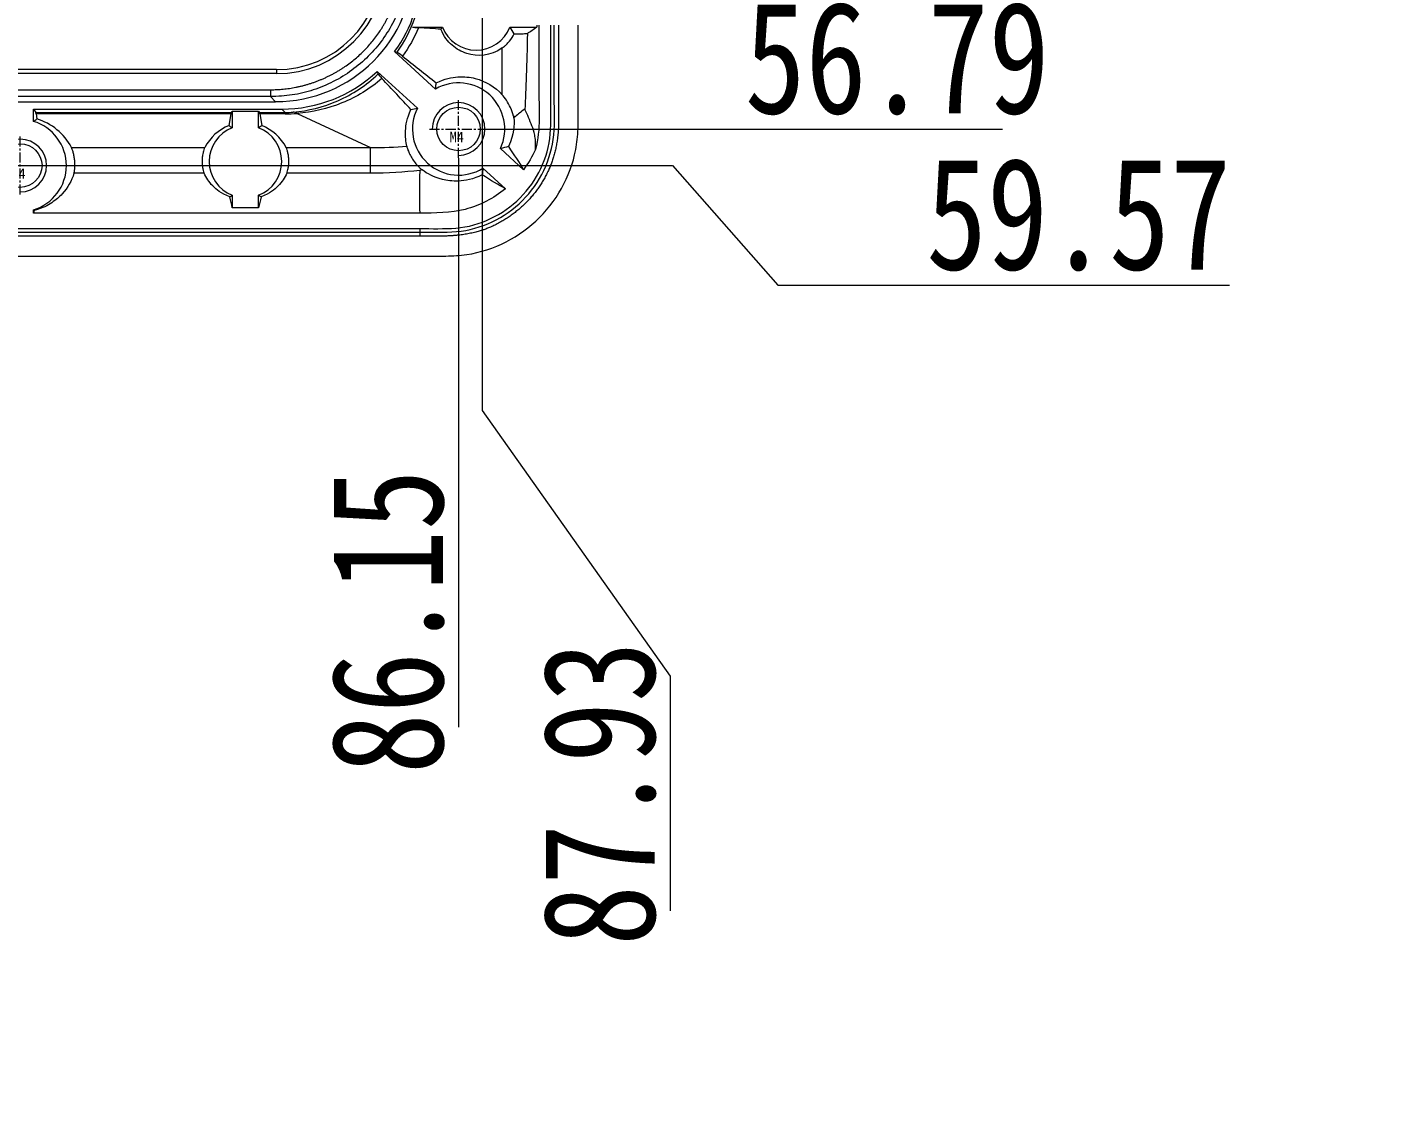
# Model space of a CAD drawing. Header units: millimetres. Extents: x 5476 to 6812, y 642 to 1586.
# Drawn here: x 5934.9 to 6037.6, y 886.2 to 967.3 of the extents above; entities that cross this region are included whole.
import ezdxf

# ---------------------------------------------------------------- set-up
doc = ezdxf.new("R2010")
doc.units = ezdxf.units.MM
doc.header["$LTSCALE"] = 0.1
doc.linetypes.add('CENTER', pattern=[0.6, 0.375, -0.075, 0.075, -0.075])
for name, color, linetype, lineweight in [('screw', 33, 'Continuous', 13), ('ZG02B_00-15KDXF_CONTINUOUS_LINE', 7, 'Continuous', 18), ('尺寸标注', 3, 'Continuous', 9)]:
    doc.layers.add(name, color=color, linetype=linetype, lineweight=lineweight)
doc.styles.get("Standard").update_dxf_attribs({"font": 'txt', "width": 0.8})
doc.dimstyles.new('3.5', dxfattribs={"dimscale": 0.85, "dimtxt": 5, "dimasz": 4, "dimexe": 0.5, "dimexo": 0, "dimgap": 1.2, "dimtad": 1, "dimzin": 0, "dimdsep": 46, "dimtxsty": 'Standard', "dimcen": 0, "dimdle": 8, "dimclrd": 256, "dimclre": 256, "dimclrt": 256, "dimadec": 1, "dimazin": 0, "dimtfac": 1, "dimtmove": 0, "dimatfit": 0, "dimfxl": 0, "dimtolj": 1, "dimtzin": 0, "dimarcsym": 0})

# ---------------------------------------------------------------- blocks, each defined once
blk = doc.blocks.new('screw_m4_l')
at = {"layer": 'screw', "color": 1, "linetype": 'CENTER', "ltscale": 20.32}
for p, q in [((0, -2.2), (0, 2.2)), ((-2.2, 0), (2.2, 0))]:
    blk.add_line(p, q, dxfattribs=at)
at = {"layer": 'screw', "color": 33, "ltscale": 20}
blk.add_circle((0, 0), 1.65, dxfattribs=at)
at = {"layer": 'screw', "color": 92, "ltscale": 20}
blk.add_arc((0, 0), 2, 270, 180, dxfattribs=at)
at = {"layer": 'screw', "color": 6, "ltscale": 20, "insert": (-0.68, -1), "char_height": 0.8, "width": 2.1229, "attachment_point": 7}
blk.add_mtext('{\\W1;M4}', dxfattribs=at)
blk = doc.blocks.new('*X10')
at = {"layer": '尺寸标注', "linetype": 'Continuous', "ltscale": 20}
for p, q in [((5967.62, 957.36), (5967.62, 938.18)), ((5967.62, 938.18), (5967.62, 930.18)), ((5967.62, 930.18), (5967.62, 914.18))]:
    blk.add_line(p, q, dxfattribs=at)
at = {"layer": '尺寸标注', "ltscale": 20, "insert": (5962.26, 922.18), "char_height": 8.5, "width": 46.0037, "attachment_point": 5, "rotation": 90}
blk.add_mtext('86.15', dxfattribs=at)
blk = doc.blocks.new('*X12')
at = {"layer": '尺寸标注', "linetype": 'Continuous', "ltscale": 20}
for p, q in [((5969.41, 982.15), (5969.41, 938.19)), ((5969.41, 938.19), (5983.68, 918.04)), ((5983.68, 918.04), (5983.68, 900.24))]:
    blk.add_line(p, q, dxfattribs=at)
at = {"layer": '尺寸标注', "ltscale": 20, "insert": (5978.32, 909.14), "char_height": 8.5, "width": 45.9, "attachment_point": 5, "rotation": 90}
blk.add_mtext('87.93', dxfattribs=at)
blk = doc.blocks.new('*X24')
at = {"layer": '尺寸标注', "linetype": 'Continuous', "ltscale": 20}
for p, q in [((5969.27, 959.56), (5984.88, 959.56)), ((5984.88, 959.56), (5992.88, 959.56)), ((5992.88, 959.56), (6008.88, 959.56))]:
    blk.add_line(p, q, dxfattribs=at)
at = {"layer": '尺寸标注', "ltscale": 20, "insert": (6000.88, 964.92), "char_height": 8.5, "width": 45.9, "attachment_point": 5}
blk.add_mtext('56.79', dxfattribs=at)
blk = doc.blocks.new('*X25')
at = {"layer": '尺寸标注', "linetype": 'Continuous', "ltscale": 20}
for p, q in [((5830.57, 956.78), (5983.85, 956.78)), ((5983.85, 956.78), (5991.85, 947.71)), ((5991.85, 947.71), (6026.11, 947.71))]:
    blk.add_line(p, q, dxfattribs=at)
at = {"layer": '尺寸标注', "ltscale": 20, "insert": (6014.64, 953.07), "char_height": 8.5, "width": 45.8793, "attachment_point": 5}
blk.add_mtext('59.57', dxfattribs=at)

msp = doc.modelspace()

# ---------------------------------------------------------------- linework, layer by layer
at = {"layer": 'ZG02B_00-15KDXF_CONTINUOUS_LINE', "color": 7, "linetype": 'Continuous'}
for p, q in [((5973.558, 967.45), (5973.558, 967.296)), ((5964.115, 967.296), (5966.395, 967.296)), ((5971.517, 967.296), (5973.558, 967.296)), ((5965.871, 962.593), (5962.771, 965.431)), ((5953.807, 964.065), (5809.139, 964.065)), ((5953.807, 963.765), (5809.139, 963.765)), ((5953.807, 964.065), (5953.807, 963.765)), ((5961.447, 963.931), (5964.496, 961.139)), ((5809.588, 962.543), (5953.359, 962.543)), ((5953.359, 962.543), (5953.359, 962.017)), ((5809.206, 961.635), (5953.74, 961.635)), ((5953.359, 962.017), (5809.588, 962.017)), ((5953.74, 961.635), (5953.359, 962.017)), ((5935.373, 961.07), (5954.206, 961.07)), ((5935.373, 960.139), (5935.373, 961.07)), ((5935.373, 961.07), (5935.544, 960.813)), ((5935.544, 960.813), (5950.39, 960.813)), ((5950.363, 960.711), (5935.572, 960.711)), ((5935.572, 960.711), (5935.634, 960.328)), ((5950.216, 959.817), (5950.363, 960.711)), ((5950.39, 960.813), (5950.456, 960.913)), ((5950.456, 960.913), (5950.456, 959.657)), ((5950.456, 960.913), (5952.456, 960.913)), ((5952.456, 959.657), (5952.456, 960.913)), ((5952.456, 960.913), (5952.522, 960.813)), ((5952.522, 960.813), (5954.462, 960.813)), ((5952.549, 960.711), (5952.696, 959.817)), ((5954.462, 960.711), (5952.549, 960.711)), ((5954.206, 961.07), (5954.462, 960.813)), ((5954.462, 960.813), (5954.462, 960.711)), ((5955.381, 960.747), (5960.931, 958.159)), ((5938.255, 958.159), (5948.372, 958.159)), ((5954.54, 958.159), (5960.931, 958.159)), ((5960.931, 956.202), (5960.931, 958.159)), ((5972.553, 956.475), (5970.794, 958.085)), ((5948.319, 956.202), (5938.449, 956.202)), ((5960.931, 956.202), (5954.593, 956.202)), ((5969.468, 956.588), (5971.173, 955.027)), ((5950.456, 954.535), (5950.456, 953.589)), ((5952.456, 953.589), (5952.456, 954.535)), ((5935.373, 953.167), (5935.373, 953.431)), ((5964.673, 953.167), (5935.373, 953.167)), ((5952.456, 953.589), (5950.456, 953.589)), ((5798.253, 952.003), (5964.693, 952.003)), ((5964.692, 952.003), (5964.692, 951.736)), ((5798.253, 951.736), (5964.692, 951.736)), ((5964.693, 951.426), (5798.253, 951.426)), ((5964.692, 951.736), (5964.692, 951.426)), ((5798.253, 949.915), (5964.693, 949.915))]:
    msp.add_line(p, q, dxfattribs=at)
for centre in [(5967.621, 959.561), (5934.373, 956.785)]:
    msp.add_circle(centre, 1.65, dxfattribs=at)
for centre, radius, start, end in [((5968.956, 968.296), 2.75, 201.32617, 338.67383), ((5967.621, 959.561), 3.5, 335.06116, 119.99349), ((5967.621, 959.561), 3.5, 153.20109, 301.85356), ((5967.621, 959.561), 4.288, 11.37487, 13.19482), ((5934.373, 956.785), 3.5, 286.60155, 73.39845), ((5951.456, 957.096), 2.75, 111.32617, 248.67383), ((5951.456, 957.096), 2.75, 291.32617, 68.67383)]:
    msp.add_arc(centre, radius, start, end, dxfattribs=at)
for centre, major_axis, ratio, start_param, end_param in [((5953.712, 972.15), (-7.445, 7.445), 0.9972647, 2.357564, 3.9256213), ((5953.785, 972.077), (5.674, -5.674), 0.9970604, 5.4991567, 7.0672139), ((5953.785, 972.077), (5.885, -5.885), 0.9972647, 5.4991567, 7.0672139), ((5954.177, 971.684), (7.516, -7.516), 0.9972647, 0.1567472, 0.7840286), ((5964.844, 966.409), (28.376, -1.901), 0.0288621, 1.5218955, 1.5818693), ((5952.543, 973.318), (23.025, -9.041), 0.1683813, 5.2375906, 5.2464245), ((5960.407, 968.478), (34.379, -27.366), 0.018511, 4.8132241, 4.8884608), ((5954.177, 971.684), (7.516, -7.516), 0.9972647, 5.4991567, 6.2509425), ((5952.834, 973.027), (12.436, -26.307), 0.146858, 1.1414263, 1.1492884), ((5952.306, 972.257), (19.826, -20.584), 0.027316, 0.9683407, 1.0997026), ((5935.535, 955.82), (0, -5), 0.0349208, 2.9321531, 3.0892328), ((5934.373, 956.052), (0, -4.464), 0.9864122, 2.0624918, 2.8511249), ((5950.399, 955.82), (0, -5), 0.0349208, 3.1939525, 3.3510322), ((5952.513, 955.82), (0, -5), 0.0349208, 2.9321531, 3.0892328), ((5949.308, 976.553), (8.058, -15.045), 0.5740636, 5.9840223, 6.043461), ((5949.308, 981.444), (9.864, -19.652), 0.6698439, 5.9588317, 6.0182704), ((5955.381, 955.857), (0.402, -4.984), 0.3534226, 2.9174657, 3.082396), ((5951.456, 956.516), (0, -3.532), 0.9864122, 3.5055422, 4.2285127), ((5951.456, 956.516), (0, -3.532), 0.9864122, 2.0546726, 2.7776431)]:
    msp.add_ellipse(centre, major_axis=major_axis, ratio=ratio, start_param=start_param, end_param=end_param, dxfattribs=at)
for points, degree, knots in [([(5963.844, 972.503), (5963.819, 971.953), (5963.769, 970.855), (5963.369, 969.248), (5962.741, 967.721), (5961.877, 966.313), (5960.804, 965.057), (5959.548, 963.985), (5958.14, 963.121), (5956.613, 962.492), (5955.006, 962.092), (5953.908, 962.042), (5953.359, 962.017)], 3, [0, 0, 0, 0, 14153.6711241, 28301.6996922, 42445.4948658, 56586.4670725, 70726.0275843, 84865.5880962, 99006.5603029, 113150.3554765, 127298.3840445, 141452.0551687, 141452.0551687, 141452.0551687, 141452.0551687]), ([(5953.359, 962.543), (5955.314, 962.535), (5957.169, 963.305), (5959.014, 964.071), (5961.79, 966.845), (5962.556, 968.693), (5963.326, 970.547), (5963.318, 972.503)], 2, [0, 0, 0, 28675.5021713, 28675.5021713, 57351.0043426, 86026.5065138, 86026.5065138, 114702.0086851, 114702.0086851, 114702.0086851]), ([(5964.692, 951.736), (5965.606, 951.736), (5966.533, 951.704), (5968.393, 951.854), (5969.323, 952.116), (5971.863, 953.324), (5973.278, 954.718), (5974.493, 957.263), (5974.746, 958.181), (5974.932, 960.05), (5974.88, 960.987), (5974.884, 963.738), (5974.883, 965.602), (5974.883, 967.45)], 3, [0, 0, 0, 0, 12757.5953004, 12757.5953004, 25515.1906008, 25515.1906008, 51030.3812017, 51030.3812017, 63787.9765021, 63787.9765021, 76545.5718025, 76545.5718025, 102060.7624034, 102060.7624034, 102060.7624034, 102060.7624034]), ([(5964.693, 949.915), (5965.219, 949.915), (5966.271, 949.912), (5968.378, 949.945), (5970.943, 950.682), (5973.593, 952.458), (5975.574, 954.963), (5976.491, 957.464), (5976.694, 959.299), (5976.7, 960.351), (5976.69, 961.403), (5976.695, 962.717), (5976.694, 964.821), (5976.693, 966.399), (5976.693, 967.45)], 3, [0, 0, 0, 0, 10537.7058577, 21075.4117153, 42150.8234306, 63226.2351459, 84301.6468612, 105377.0585765, 115914.7644342, 121183.617363, 126452.4702918, 136990.1761495, 147527.8820071, 168603.2937225, 168603.2937225, 168603.2937225, 168603.2937225]), ([(5964.693, 952.003), (5965.604, 952.003), (5966.516, 951.972), (5968.331, 952.116), (5969.231, 952.368), (5971.697, 953.54), (5973.08, 954.909), (5974.247, 957.376), (5974.492, 958.276), (5974.664, 960.093), (5974.613, 961.018), (5974.617, 963.775), (5974.616, 965.613), (5974.616, 967.45)], 3, [0, 0, 0, 0, 12757.3047172, 12757.3047172, 25514.6094344, 25514.6094344, 51029.2188689, 51029.2188689, 63786.5235861, 63786.5235861, 76543.8283033, 76543.8283033, 102058.4377377, 102058.4377377, 102058.4377377, 102058.4377377]), ([(5975.193, 967.45), (5975.194, 964.58), (5975.192, 960.991), (5975.207, 960.273), (5975.22, 959.626), (5975.121, 958.848), (5974.934, 957.376), (5974.293, 956.128), (5972.965, 953.542), (5970.27, 952.223), (5969.119, 951.659), (5967.536, 951.496), (5966.565, 951.396), (5964.693, 951.426)], 2, [0, 0, 0, 28754.3623686, 35942.9529607, 35942.9529607, 43131.5435529, 43131.5435529, 57508.7247372, 57508.7247372, 86263.0871058, 86263.0871058, 100640.2682901, 100640.2682901, 115017.4494744, 115017.4494744, 115017.4494744]), ([(5973.716, 967.45), (5973.716, 965.874), (5973.689, 964.298), (5973.717, 961.147), (5973.874, 959.539), (5973.447, 958.014)], 3, [0, 0, 0, 0, 21220.2913095, 21220.2913095, 42440.582619, 42440.582619, 42440.582619, 42440.582619]), ([(5970.938, 965.715), (5970.026, 965.081), (5969.06, 965.041), (5967.837, 965.422), (5967.466, 965.627), (5966.802, 966.208), (5966.5, 966.577), (5966.286, 967.134)], 3, [0, 0, 0, 0, 30695.5639947, 30695.5639947, 46043.3459921, 46043.3459921, 61391.1279894, 61391.1279894, 61391.1279894, 61391.1279894]), ([(5970.938, 965.715), (5970.977, 965.742), (5971.026, 965.778), (5971.131, 965.864), (5971.188, 965.915), (5971.328, 966.049), (5971.411, 966.14), (5971.626, 966.404), (5971.747, 966.591), (5971.846, 966.784)], 3, [0, 0, 0, 0, 9860.8975835, 9860.8975835, 19651.6704491, 19651.6704491, 34300.2055773, 34300.2055773, 61428.0916658, 61428.0916658, 61428.0916658, 61428.0916658]), ([(5971.846, 966.784), (5971.925, 966.784), (5972.005, 966.784), (5972.187, 966.786), (5972.289, 966.787), (5972.471, 966.792), (5972.554, 966.794), (5972.692, 966.801), (5972.748, 966.804), (5972.816, 966.811), (5972.835, 966.815), (5972.84, 966.818)], 3, [0, 0, 0, 0, 11726.6784824, 11726.6784824, 27751.8169067, 27751.8169067, 44120.2020879, 44120.2020879, 61008.755398, 61008.755398, 75277.8199705, 75277.8199705, 75277.8199705, 75277.8199705]), ([(5972.84, 966.818), (5972.824, 965.665), (5972.785, 964.583), (5972.715, 962.678), (5972.69, 961.839), (5972.656, 961.051)], 3, [0, 0, 0, 0, 17322.3942954, 17322.3942954, 34644.7885907, 34644.7885907, 34644.7885907, 34644.7885907]), ([(5972.84, 966.818), (5972.959, 966.897), (5973.078, 966.976), (5973.318, 967.136), (5973.438, 967.216), (5973.558, 967.296)], 3, [0, 0, 0, 0, 17227.3921009, 17227.3921009, 34649.1979587, 34649.1979587, 34649.1979587, 34649.1979587]), ([(5955.085, 960.84), (5956.199, 960.94), (5957.352, 961.219), (5959.578, 962.2), (5960.613, 962.88), (5961.524, 963.736)], 3, [0, 0, 0, 0, 17281.5628559, 17281.5628559, 34563.1257118, 34563.1257118, 34563.1257118, 34563.1257118]), ([(5961.805, 963.397), (5960.899, 962.606), (5959.88, 961.985), (5957.669, 961.088), (5956.521, 960.833), (5955.381, 960.747)], 3, [0, 0, 0, 0, 17281.3848044, 17281.3848044, 34562.7696088, 34562.7696088, 34562.7696088, 34562.7696088]), ([(5965.931, 963.058), (5966.575, 963.391), (5967.096, 963.485), (5968.051, 963.549), (5968.487, 963.499), (5969.692, 963.188), (5970.377, 962.771), (5970.931, 962.155)], 3, [0, 0, 0, 0, 15349.2447365, 15349.2447365, 30698.4894731, 30698.4894731, 61396.9789461, 61396.9789461, 61396.9789461, 61396.9789461]), ([(5965.871, 962.593), (5965.881, 962.689), (5965.893, 962.785), (5965.914, 962.94), (5965.922, 962.999), (5965.931, 963.058)], 3, [0, 0, 0, 0, 21292.4901346, 21292.4901346, 34614.2093606, 34614.2093606, 34614.2093606, 34614.2093606]), ([(5971.795, 960.54), (5971.673, 960.985), (5971.475, 961.404), (5971.144, 961.901), (5971.031, 962.044), (5970.931, 962.155)], 3, [0, 0, 0, 0, 23341.103124, 23341.103124, 34648.6355278, 34648.6355278, 34648.6355278, 34648.6355278]), ([(5963.689, 958.254), (5963.617, 958.603), (5963.576, 958.983), (5963.627, 959.87), (5963.691, 960.363), (5964.004, 961.039)], 3, [0, 0, 0, 0, 17303.410101, 17303.410101, 34606.8202019, 34606.8202019, 34606.8202019, 34606.8202019]), ([(5972.656, 961.051), (5972.647, 961.072), (5972.615, 961.059), (5972.495, 960.985), (5972.375, 960.884), (5972.136, 960.687), (5972.027, 960.596), (5971.904, 960.497)], 3, [0, 0, 0, 0, 10750.4960181, 10750.4960181, 33162.4220572, 33162.4220572, 48503.3886155, 48503.3886155, 48503.3886155, 48503.3886155]), ([(5973.447, 958.014), (5973.499, 958.525), (5973.449, 958.822), (5973.338, 959.363), (5973.264, 959.586), (5973.025, 960.229), (5972.843, 960.622), (5972.656, 961.051)], 3, [0, 0, 0, 0, 12127.8872331, 12127.8872331, 24255.7744661, 24255.7744661, 48511.5489323, 48511.5489323, 48511.5489323, 48511.5489323]), ([(5938.449, 956.202), (5938.456, 956.225), (5938.466, 956.267), (5938.486, 956.383), (5938.496, 956.459), (5938.511, 956.632), (5938.516, 956.732), (5938.516, 956.941), (5938.511, 957.053), (5938.491, 957.27), (5938.476, 957.379), (5938.439, 957.584), (5938.416, 957.683), (5938.368, 957.861), (5938.342, 957.942), (5938.295, 958.07), (5938.274, 958.12), (5938.258, 958.153), (5938.256, 958.156), (5938.255, 958.159)], 3, [0, 0, 0, 0, 15797.5232135, 15797.5232135, 31592.2526607, 31592.2526607, 47392.3219754, 47392.3219754, 62843.7510687, 62843.7510687, 78026.778269, 78026.778269, 93507.7395564, 93507.7395564, 109676.6518644, 109676.6518644, 126143.3852773, 126143.3852773, 128161.1205438, 128161.1205438, 128161.1205438, 128161.1205438]), ([(5948.372, 958.159), (5948.362, 958.14), (5948.348, 958.11), (5948.314, 958.019), (5948.291, 957.951), (5948.246, 957.79), (5948.224, 957.693), (5948.189, 957.485), (5948.176, 957.371), (5948.164, 957.149), (5948.165, 957.037), (5948.177, 956.829), (5948.189, 956.73), (5948.218, 956.55), (5948.236, 956.468), (5948.272, 956.33), (5948.291, 956.273), (5948.31, 956.222), (5948.315, 956.211), (5948.319, 956.202)], 3, [0, 0, 0, 0, 12630.0928735, 12630.0928735, 28326.1865106, 28326.1865106, 44597.8552334, 44597.8552334, 60739.6170238, 60739.6170238, 76033.3396787, 76033.3396787, 90958.2428637, 90958.2428637, 106347.2185471, 106347.2185471, 122395.9495282, 122395.9495282, 128380.9938661, 128380.9938661, 128380.9938661, 128380.9938661]), ([(5954.593, 956.202), (5954.602, 956.221), (5954.614, 956.252), (5954.644, 956.344), (5954.663, 956.413), (5954.699, 956.575), (5954.716, 956.672), (5954.739, 956.879), (5954.746, 956.991), (5954.746, 957.211), (5954.74, 957.321), (5954.717, 957.527), (5954.701, 957.627), (5954.662, 957.808), (5954.639, 957.891), (5954.594, 958.031), (5954.572, 958.088), (5954.55, 958.139), (5954.545, 958.15), (5954.54, 958.159)], 3, [0, 0, 0, 0, 12838.2508979, 12838.2508979, 28606.596568, 28606.596568, 44752.8499696, 44752.8499696, 60621.9883469, 60621.9883469, 75756.2633177, 75756.2633177, 90747.1486673, 90747.1486673, 106380.7915264, 106380.7915264, 122710.8718198, 122710.8718198, 128533.5941659, 128533.5941659, 128533.5941659, 128533.5941659]), ([(5963.689, 958.254), (5963.697, 958.215), (5963.713, 958.154), (5963.764, 958.001), (5963.799, 957.907), (5963.889, 957.698), (5963.947, 957.58), (5964.084, 957.339), (5964.165, 957.213), (5964.34, 956.975), (5964.436, 956.86), (5964.591, 956.693), (5964.653, 956.632), (5964.755, 956.537), (5964.798, 956.501), (5964.839, 956.468), (5964.845, 956.463), (5964.851, 956.459)], 3, [0, 0, 0, 0, 17341.3978487, 17341.3978487, 34638.2853649, 34638.2853649, 52738.8027877, 52738.8027877, 71481.5099551, 71481.5099551, 90093.7982626, 90093.7982626, 102403.106666, 102403.106666, 112924.6864631, 112924.6864631, 114918.1406885, 114918.1406885, 114918.1406885, 114918.1406885]), ([(5938.449, 956.202), (5938.272, 955.634), (5937.983, 955.113), (5937.334, 954.405), (5937.083, 954.181), (5936.447, 953.762), (5936.135, 953.564), (5935.43, 953.389)], 3, [0, 0, 0, 0, 24105.2708081, 24105.2708081, 36157.9062121, 36157.9062121, 48210.5416161, 48210.5416161, 48210.5416161, 48210.5416161]), ([(5950.274, 954.413), (5949.579, 954.663), (5949.265, 954.949), (5948.68, 955.549), (5948.472, 955.867), (5948.319, 956.202)], 3, [0, 0, 0, 0, 17262.5751137, 17262.5751137, 34525.1502275, 34525.1502275, 34525.1502275, 34525.1502275]), ([(5954.593, 956.202), (5954.439, 955.866), (5954.231, 955.548), (5953.645, 954.947), (5953.335, 954.664), (5952.638, 954.413)], 3, [0, 0, 0, 0, 17277.0051188, 17277.0051188, 34554.0102376, 34554.0102376, 34554.0102376, 34554.0102376]), ([(5969.411, 956.088), (5968.742, 955.741), (5968.115, 955.633), (5967.143, 955.591), (5966.741, 955.651), (5965.712, 955.908), (5965.249, 956.169), (5964.851, 956.459)], 3, [0, 0, 0, 0, 12115.9507007, 12115.9507007, 24231.9014014, 24231.9014014, 48463.8028028, 48463.8028028, 48463.8028028, 48463.8028028]), ([(5969.468, 956.588), (5969.458, 956.49), (5969.448, 956.393), (5969.429, 956.227), (5969.42, 956.157), (5969.411, 956.088)], 3, [0, 0, 0, 0, 20075.0088075, 20075.0088075, 34650.7428248, 34650.7428248, 34650.7428248, 34650.7428248]), ([(5971.173, 955.027), (5970.283, 954.298), (5969.232, 953.753), (5967.017, 953.178), (5965.835, 953.187), (5964.673, 953.167)], 3, [0, 0, 0, 0, 24240.8630683, 24240.8630683, 48481.7261366, 48481.7261366, 48481.7261366, 48481.7261366])]:
    msp.add_open_spline(points, degree=degree, knots=knots, dxfattribs=at)
for points in [[(5962.953, 965.379), (5964.087, 966.98), (5964.781, 968.906), (5964.923, 970.849)], [(5964.585, 967.249), (5964.269, 966.489), (5963.853, 965.755), (5963.364, 965.09)], [(5964.115, 967.296), (5964.202, 967.28), (5964.363, 967.263), (5964.585, 967.249)], [(5966.286, 967.134), (5966.321, 967.188), (5966.358, 967.242), (5966.395, 967.296)], [(5971.846, 966.784), (5971.743, 966.955), (5971.634, 967.125), (5971.517, 967.296)], [(5963.364, 965.09), (5963.139, 965.269), (5963.001, 965.365), (5962.953, 965.379)], [(5970.931, 962.155), (5970.921, 963.165), (5970.929, 964.326), (5970.938, 965.715)], [(5961.524, 963.736), (5961.541, 963.692), (5961.634, 963.579), (5961.805, 963.397)], [(5935.373, 960.139), (5935.46, 960.204), (5935.547, 960.267), (5935.634, 960.328)], [(5964.004, 961.039), (5964.165, 961.075), (5964.329, 961.109), (5964.496, 961.139)], [(5971.824, 960.407), (5971.843, 959.84), (5971.851, 959.223), (5971.404, 958.223)], [(5971.904, 960.497), (5971.869, 960.514), (5971.832, 960.528), (5971.795, 960.54)], [(5971.904, 960.497), (5971.878, 960.467), (5971.851, 960.437), (5971.824, 960.407)], [(5950.216, 959.817), (5950.296, 959.765), (5950.376, 959.712), (5950.456, 959.657)], [(5952.696, 959.817), (5952.616, 959.765), (5952.536, 959.712), (5952.456, 959.657)], [(5960.931, 958.159), (5961.904, 958.152), (5962.817, 958.193), (5963.689, 958.254)], [(5971.404, 958.223), (5971.205, 958.173), (5971.002, 958.127), (5970.794, 958.085)], [(5971.404, 958.223), (5971.842, 957.591), (5972.215, 957.017), (5972.553, 956.475)], [(5973.447, 958.014), (5973.207, 957.468), (5972.905, 956.949), (5972.553, 956.475)], [(5964.674, 956.415), (5963.5, 956.292), (5962.254, 956.202), (5960.931, 956.202)], [(5964.674, 956.415), (5964.659, 955.094), (5964.661, 954.01), (5964.673, 953.167)], [(5964.851, 956.459), (5964.785, 956.445), (5964.674, 956.434), (5964.674, 956.415)], [(5971.173, 955.027), (5970.656, 955.316), (5970.081, 955.658), (5969.411, 956.088)], [(5950.274, 954.413), (5950.335, 954.453), (5950.395, 954.493), (5950.456, 954.535)], [(5950.456, 953.589), (5950.395, 953.845), (5950.334, 954.12), (5950.274, 954.413)], [(5952.638, 954.413), (5952.577, 954.453), (5952.517, 954.493), (5952.456, 954.535)], [(5952.638, 954.413), (5952.577, 954.12), (5952.517, 953.845), (5952.456, 953.589)], [(5935.43, 953.389), (5935.411, 953.403), (5935.392, 953.417), (5935.373, 953.431)], [(5935.43, 953.389), (5935.411, 953.313), (5935.392, 953.239), (5935.373, 953.167)]]:
    msp.add_open_spline(points, degree=3, dxfattribs=at)

# ---------------------------------------------------------------- block references
at = {"layer": 'screw', "ltscale": 20}
for p in [(5967.621, 959.561), (5934.373, 956.785)]:
    msp.add_blockref('screw_m4_l', p, dxfattribs=at)

# ---------------------------------------------------------------- dimensions: what is measured, and where the dimension line sits
at = {"layer": '尺寸标注', "ltscale": 20}
for feature_location, offset, dtype, picture, middle in [((5830.573, 956.785), (184.071, -9.071), 0, '*X25', (6014.644, 953.071)), ((5967.621, 957.361), (0, -35.18), 1, '*X10', (5962.263, 922.181)), ((5969.406, 982.151), (14.276, -73.009), 1, '*X12', (5978.325, 909.142)), ((5969.271, 959.561), (31.608, 0), 0, '*X24', (6000.879, 964.919))]:
    dim = msp.add_ordinate_dim(feature_location=feature_location, offset=offset, dtype=dtype, origin=(5881.473, 1016.351), dimstyle='3.5', override={"dimtxt": 10, "dimasz": 8, "dimzin": 8, "dimsah": 1, "dimclre": 256, "dimtzin": 8}, dxfattribs=at)
    dim.commit()
    dim.dimension.update_dxf_attribs({"geometry": picture, "text_midpoint": middle})

doc.saveas('drawing.dxf')
